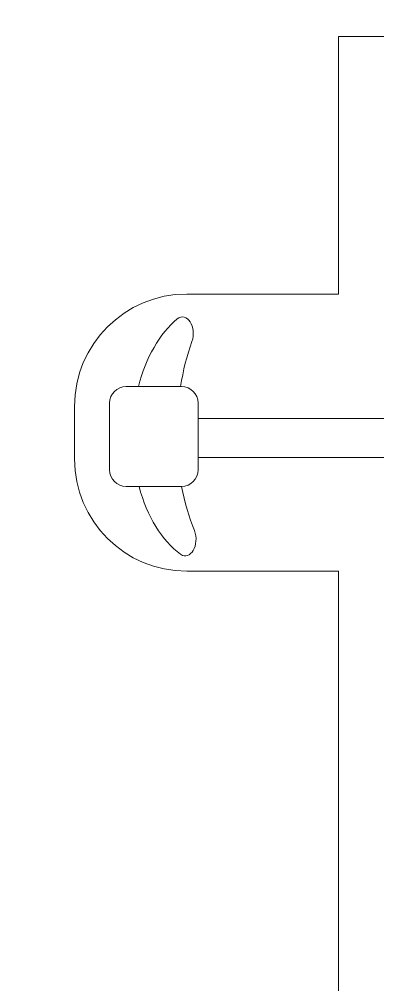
# Model space of a CAD drawing. Header units: centimetres. Extents: x -162 to 162, y -134 to 134.
# Drawn here: x 56.966 to 58.254, y -82.672 to -79.202 of the extents above; entities that cross this region are included whole.
import ezdxf

# ---------------------------------------------------------------- set-up
doc = ezdxf.new("R2010")
doc.units = ezdxf.units.CM
doc.header["$MEASUREMENT"] = 0
doc.layers.add('Capa 1', color=7, linetype='Continuous')
doc.layers.add('GUIDE', color=7, linetype='Continuous')

msp = doc.modelspace()

# ---------------------------------------------------------------- linework, layer by layer
at = {"layer": 'Capa 1', "lineweight": 9}
msp.add_open_spline([(58.11381, -81.18563), (58.11381, -81.18563), (57.56788, -81.18563), (57.56788, -81.18563), (57.34489, -81.18563), (57.16413, -81.00486), (57.16413, -80.78188), (57.16413, -80.78188), (57.16413, -80.59306), (57.16413, -80.59306), (57.16413, -80.37007), (57.34489, -80.18931), (57.56788, -80.18931), (57.56788, -80.18931), (58.11381, -80.18931), (58.11381, -80.18931), (58.11381, -80.18931), (58.11381, -79.26395), (58.11381, -79.26395), (58.11381, -79.26395), (60.05022, -79.26355), (60.05022, -79.26355), (60.05022, -79.26355), (60.05022, -80.10772), (60.05022, -80.10772), (60.05022, -80.10772), (59.26993, -80.10772), (59.26993, -80.10772), (59.26993, -80.10772), (59.26993, -81.36778), (59.26993, -81.36778), (59.26993, -81.36778), (60.05022, -81.36778), (60.05022, -81.36778), (60.05022, -81.36778), (60.05022, -83.23842), (60.05022, -83.23842), (60.05022, -83.23842), (59.26993, -83.23842), (59.26993, -83.23842), (59.26993, -83.23842), (59.26993, -84.01871), (59.26993, -84.01871), (59.26993, -84.01871), (60.05022, -84.01871), (60.05022, -84.01871), (60.05022, -84.01871), (60.05022, -84.89028), (60.05022, -84.89028), (60.05022, -84.89028), (60.70073, -85.21414), (60.70073, -85.21414), (60.70073, -85.21414), (60.36357, -85.88964), (60.36357, -85.88964), (60.36357, -85.88964), (61.4377, -86.42574), (61.4377, -86.42574), (61.4377, -86.42574), (61.77543, -85.74915), (61.77543, -85.74915), (61.77543, -85.74915), (63.84664, -86.78025), (63.84664, -86.78025), (63.84664, -86.78025), (63.51036, -87.454), (63.51036, -87.454), (63.51036, -87.454), (63.98726, -87.69203), (63.98726, -87.69203), (63.98726, -87.69203), (64.32381, -87.0178), (64.32381, -87.0178), (64.32381, -87.0178), (65.04214, -87.3754), (65.04214, -87.3754), (65.26344, -87.48115), (65.40503, -87.70516), (65.40503, -87.95066), (65.40503, -87.95066), (65.40503, -88.39549), (65.40503, -88.39549), (65.40503, -88.39549), (58.11381, -88.39549), (58.11381, -88.39549), (58.11381, -88.39549), (58.11381, -81.18563), (58.11381, -81.18563)], degree=3, knots=[0, 0, 0, 0, 0.0344828, 0.0344828, 0.0344828, 0.0689655, 0.0689655, 0.0689655, 0.1034483, 0.1034483, 0.1034483, 0.137931, 0.137931, 0.137931, 0.1724138, 0.1724138, 0.1724138, 0.2068966, 0.2068966, 0.2068966, 0.2413793, 0.2413793, 0.2413793, 0.2758621, 0.2758621, 0.2758621, 0.3103448, 0.3103448, 0.3103448, 0.3448276, 0.3448276, 0.3448276, 0.3793103, 0.3793103, 0.3793103, 0.4137931, 0.4137931, 0.4137931, 0.4482759, 0.4482759, 0.4482759, 0.4827586, 0.4827586, 0.4827586, 0.5172414, 0.5172414, 0.5172414, 0.5517241, 0.5517241, 0.5517241, 0.5862069, 0.5862069, 0.5862069, 0.6206897, 0.6206897, 0.6206897, 0.6551724, 0.6551724, 0.6551724, 0.6896552, 0.6896552, 0.6896552, 0.7241379, 0.7241379, 0.7241379, 0.7586207, 0.7586207, 0.7586207, 0.7931034, 0.7931034, 0.7931034, 0.8275862, 0.8275862, 0.8275862, 0.862069, 0.862069, 0.862069, 0.8965517, 0.8965517, 0.8965517, 0.9310345, 0.9310345, 0.9310345, 0.9655172, 0.9655172, 0.9655172, 1, 1, 1, 1], dxfattribs=at)
at = {"layer": 'Capa 1', "color": 4, "lineweight": 9}
for points, knots in [([(57.5458, -80.52165), (57.55477, -80.4643), (57.5682, -80.41054), (57.58614, -80.36036), (57.60495, -80.30839), (57.5682, -80.25015), (57.53329, -80.27882), (57.47055, -80.33169), (57.42036, -80.41771), (57.39437, -80.52165)], [0, 0, 0, 0, 0.3333333, 0.3333333, 0.3333333, 0.6666667, 0.6666667, 0.6666667, 1, 1, 1, 1]), ([(57.35049, -80.88097), (57.35049, -80.88097), (57.54939, -80.88097), (57.54939, -80.88097), (57.58163, -80.88097), (57.60854, -80.85409), (57.60854, -80.82094), (57.60854, -80.82094), (57.60854, -80.5808), (57.60854, -80.5808), (57.60854, -80.54853), (57.58163, -80.52165), (57.54939, -80.52165), (57.54939, -80.52165), (57.35049, -80.52165), (57.35049, -80.52165), (57.31732, -80.52165), (57.29042, -80.54853), (57.29042, -80.5808), (57.29042, -80.5808), (57.29042, -80.82094), (57.29042, -80.82094), (57.29042, -80.85409), (57.31732, -80.88097), (57.35049, -80.88097)], [0, 0, 0, 0, 0.125, 0.125, 0.125, 0.25, 0.25, 0.25, 0.375, 0.375, 0.375, 0.5, 0.5, 0.5, 0.625, 0.625, 0.625, 0.75, 0.75, 0.75, 0.875, 0.875, 0.875, 1, 1, 1, 1]), ([(57.60854, -80.77703), (57.60854, -80.77703), (59.39226, -80.77703), (59.39226, -80.77703), (59.4263, -80.77703), (59.45496, -80.74477), (59.45496, -80.70624), (59.45496, -80.66771), (59.4263, -80.63635), (59.39226, -80.63635), (59.39226, -80.63635), (57.60854, -80.63635), (57.60854, -80.63635)], [0, 0, 0, 0, 0.25, 0.25, 0.25, 0.5, 0.5, 0.5, 0.75, 0.75, 0.75, 1, 1, 1, 1]), ([(57.39617, -80.88097), (57.42482, -80.9885), (57.4786, -81.07541), (57.5458, -81.1247), (57.57984, -81.15069), (57.61572, -81.08975), (57.59511, -81.03958), (57.57538, -80.99118), (57.56015, -80.93742), (57.54939, -80.88097)], [0, 0, 0, 0, 0.3333333, 0.3333333, 0.3333333, 0.6666667, 0.6666667, 0.6666667, 1, 1, 1, 1])]:
    msp.add_open_spline(points, degree=3, knots=knots, dxfattribs=at)
at = {"layer": 'GUIDE', "lineweight": 9}
for points in [[(154.95614, -133.81955), (154.95614, -133.81955), (-18.51418, -133.81955), (-18.51418, -133.81955), (-18.51418, -133.81955), (-18.51418, 9.29968), (-18.51418, 9.29968), (-18.51418, 9.29968), (154.95614, 9.29968), (154.95614, 9.29968), (154.95614, 9.29968), (154.95614, -133.81955), (154.95614, -133.81955)], [(-18.43797, -133.74342), (-18.43797, -133.74342), (154.87992, -133.74342), (154.87992, -133.74342), (154.87992, -133.74342), (154.87992, 9.22355), (154.87992, 9.22355), (154.87992, 9.22355), (-18.43797, 9.22355), (-18.43797, 9.22355), (-18.43797, 9.22355), (-18.43797, -133.74342), (-18.43797, -133.74342)]]:
    msp.add_open_spline(points, degree=3, knots=[0, 0, 0, 0, 0.25, 0.25, 0.25, 0.5, 0.5, 0.5, 0.75, 0.75, 0.75, 1, 1, 1, 1], dxfattribs=at)

doc.saveas('drawing.dxf')
